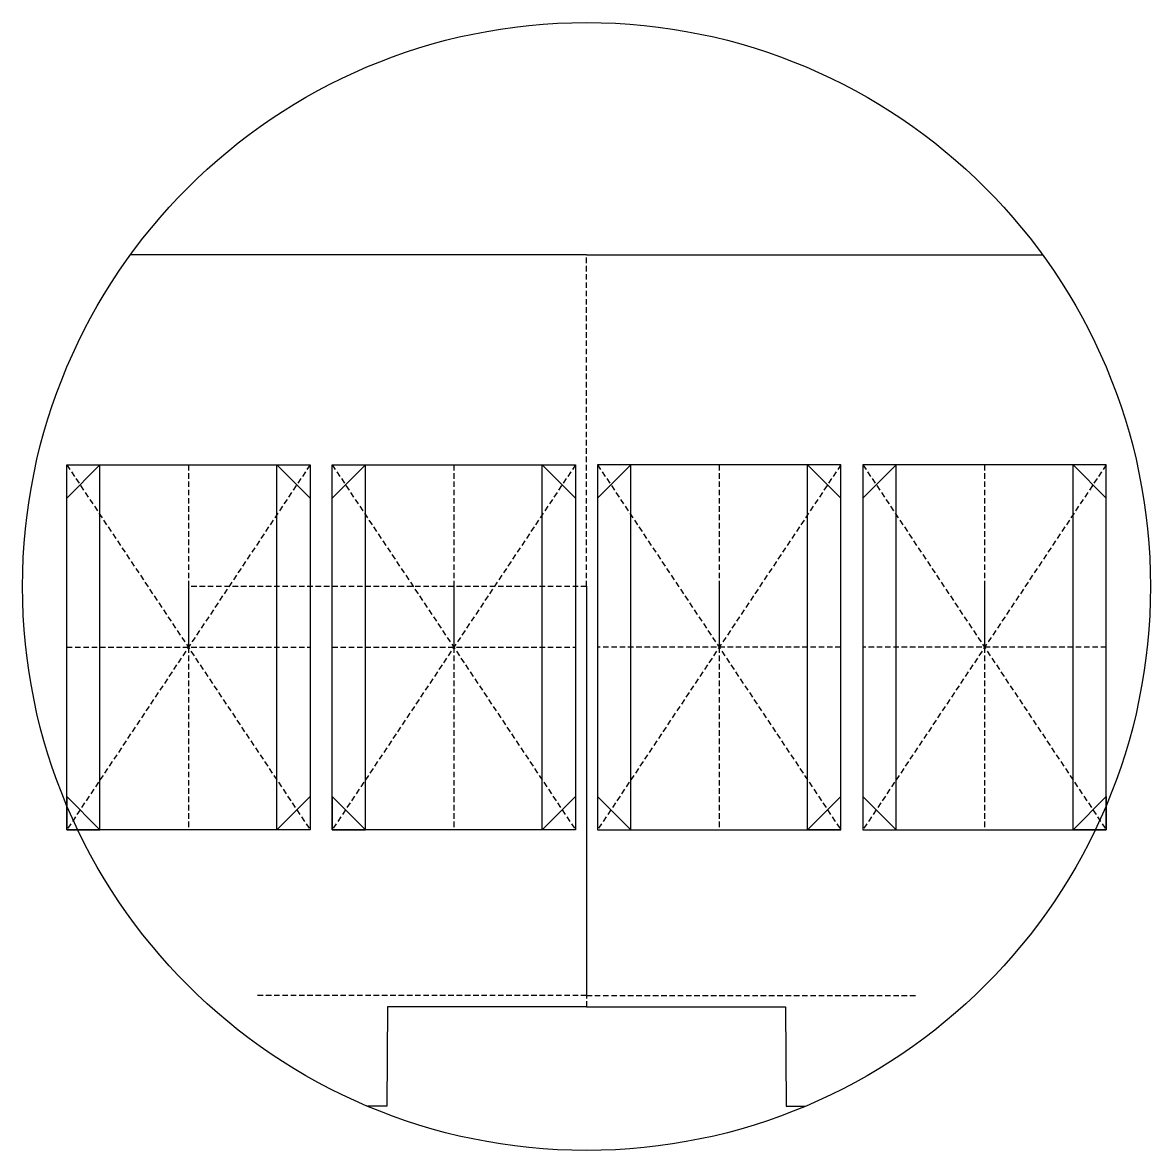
# Model space of a CAD drawing. Header units: millimetres. Extents: x -51 to 51, y -51 to 51.
import ezdxf

# ---------------------------------------------------------------- set-up
doc = ezdxf.new("R2010")
doc.units = ezdxf.units.MM
doc.linetypes.add('DASHED', pattern=[0.75, 0.5, -0.25])
doc.layers.get('0').update_dxf_attribs({"linetype": 'CONTINUOUS'})

msp = doc.modelspace()

# ---------------------------------------------------------------- linework, layer by layer
for p, q in [((0, 30), (-41.24, 30)), ((0, 30), (41.24, 30)), ((-47, 8), (-44, 11)), ((-44, -22), (-44, 11)), ((-28, -22), (-28, 11)), ((-25, 8), (-28, 11)), ((-20, 11), (-23, 8)), ((-20, -22), (-20, 11)), ((-4, 11), (-1, 8)), ((-4, -22), (-4, 11)), ((4, 11), (1, 8)), ((1, 11), (1, -22)), ((23, 11), (1, 11)), ((4, -22), (4, 11)), ((20, 11), (23, 8)), ((20, -22), (20, 11)), ((23, -22), (23, 11)), ((25, 11), (25, -22)), ((25, 8), (28, 11)), ((47, 11), (25, 11)), ((28, -22), (28, 11)), ((47, 8), (44, 11)), ((44, -22), (44, 11)), ((47, -22), (47, 11)), ((0, 0), (0, -37)), ((-25, -19), (-28, -22)), ((-4, -22), (-1, -19)), ((4, -22), (1, -19)), ((20, -22), (23, -19)), ((23, -22), (23, -19)), ((25, -19), (28, -22)), ((1, -22), (23, -22)), ((23, -22), (20, -22)), ((25, -22), (47, -22)), ((-18, -38), (-18.05, -47)), ((0, -38), (-18, -38)), ((0, -38), (18, -38)), ((18, -38), (18.05, -47)), ((-18.05, -47), (-19.82, -46.99)), ((18.05, -47), (19.82, -46.99))]:
    msp.add_line(p, q)
at = {"linetype": 'DASHED'}
for p, q in [((0, 0), (0, 30)), ((-47, 11), (-25, -22)), ((-25, 11), (-47, -22)), ((-36, 11), (-36, -22)), ((-23, 11), (-1, -22)), ((-1, 11), (-23, -22)), ((-12, 11), (-12, -22)), ((1, 11), (23, -22)), ((23, 11), (1, -22)), ((12, 11), (12, -22)), ((47, 11), (25, -22)), ((25, 11), (47, -22)), ((36, 11), (36, -22)), ((0, 0), (-36, 0)), ((-36, 0), (-36, -5.5)), ((0, 0), (-12, 0)), ((-12, 0), (-12, -5.5)), ((0, 0), (0, -38)), ((12, 0), (12, -5.5)), ((36, 0), (36, -5.5)), ((-47, -5.5), (-25, -5.5)), ((-23, -5.5), (-1, -5.5)), ((23, -5.5), (1, -5.5)), ((47, -5.5), (25, -5.5)), ((0, -37), (-30, -37)), ((0, -37), (30, -37))]:
    msp.add_line(p, q, dxfattribs=at)
for points in [[(-47, 11), (-25, 11), (-25, -22), (-47, -22)], [(-23, 11), (-1, 11), (-1, -22), (-23, -22)], [(-47, -22), (-44, -22), (-47, -19)], [(-23, -22), (-20, -22), (-23, -19)], [(47, -22), (44, -22), (47, -19)]]:
    msp.add_lwpolyline(points, close=True)
msp.add_circle((0, 0), 51)
for p in [(0, 0), (-36, -5.5), (-12, -5.5), (12, -5.5), (36, -5.5)]:
    msp.add_point(p)

doc.saveas('drawing.dxf')
